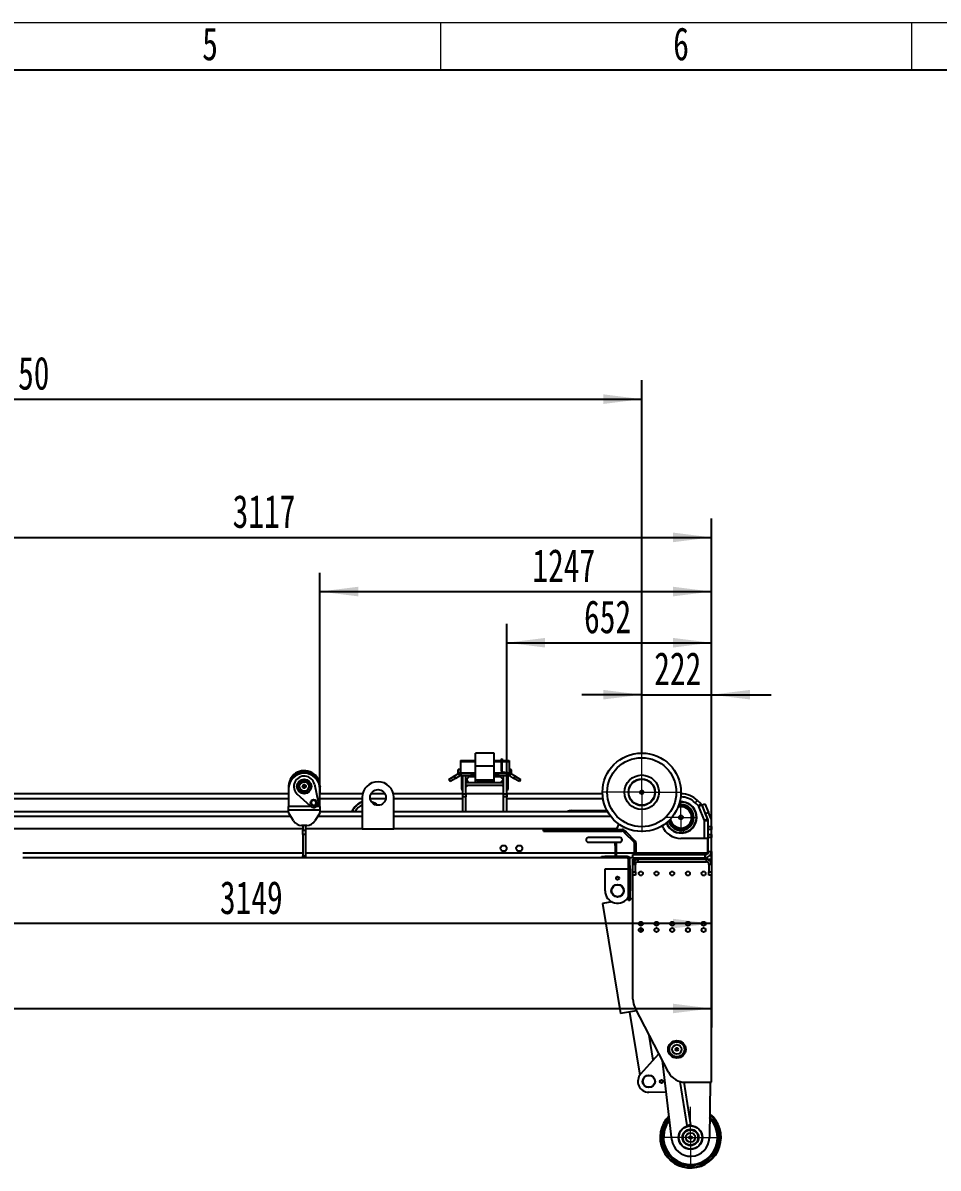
# Model space of a CAD drawing. Header units: millimetres. Extents: x 0 to 420, y 0 to 297.
# Drawn here: x 225.7 to 322.8, y 175.5 to 297 of the extents above; entities that cross this region are included whole.
import ezdxf

# ---------------------------------------------------------------- set-up
doc = ezdxf.new("R2010")
doc.units = ezdxf.units.MM
doc.layers.add('标注层', color=7, linetype='Continuous')
doc.styles.add('SLDTEXTSTYLE7', font='TXT', dxfattribs={"width": 0.7})
doc.dimstyles.new('SLDDIMSTYLE0', dxfattribs={"dimtxt": 3.5, "dimasz": 4.08, "dimexe": 0, "dimexo": 0.0625, "dimgap": 0.875, "dimtad": 2, "dimlfac": 30, "dimrnd": 1e-09, "dimzin": 12, "dimdsep": 46, "dimtxsty": 'SLDTEXTSTYLE7', "dimsah": 1, "dimcen": 0.09, "dimadec": 0, "dimazin": 3, "dimtfac": 1, "dimtofl": 0, "dimtmove": 0, "dimatfit": 3, "dimfxl": 0, "dimfrac": 2, "dimtolj": 1, "dimtzin": 12, "dimarcsym": 0})
doc.dimstyles.new('SLDDIMSTYLE1', dxfattribs={"dimtxt": 3.5, "dimasz": 4.08, "dimexe": 0, "dimexo": 0.0625, "dimgap": 0.875, "dimtad": 2, "dimlfac": 30, "dimrnd": 1e-09, "dimzin": 12, "dimdsep": 46, "dimtxsty": 'SLDTEXTSTYLE7', "dimsah": 1, "dimcen": 0.09, "dimadec": 0, "dimazin": 3, "dimtfac": 1, "dimtmove": 0, "dimatfit": 0, "dimfxl": 0, "dimfrac": 2, "dimtolj": 1, "dimtzin": 12, "dimarcsym": 0})
doc.dimstyles.new('SLDDIMSTYLE2', dxfattribs={"dimtxt": 3.5, "dimasz": 4.08, "dimexe": 0, "dimexo": 0.0625, "dimgap": 0.875, "dimtad": 2, "dimlfac": 30, "dimrnd": 1e-09, "dimzin": 4, "dimdsep": 46, "dimtxsty": 'SLDTEXTSTYLE7', "dimsah": 1, "dimcen": 0.09, "dimadec": 0, "dimazin": 1, "dimtfac": 1, "dimtofl": 0, "dimtmove": 0, "dimatfit": 3, "dimfxl": 0, "dimfrac": 2, "dimtolj": 1, "dimtzin": 12, "dimarcsym": 0})

# ---------------------------------------------------------------- blocks, each defined once
blk = doc.blocks.new('_D')
at = {"layer": '标注层'}
for p, q in [((298.78, 209.07), (298.78, 190.4)), ((81.71, 208.4), (81.71, 190.4)), ((81.71, 192.4), (298.78, 192.4))]:
    blk.add_line(p, q, dxfattribs=at)
for points in [[(81.71, 192.4), (85.79, 191.9), (85.79, 192.91)], [(298.78, 192.4), (294.7, 192.91), (294.7, 191.9)]]:
    blk.add_solid(points, dxfattribs=at)
at = {"layer": '标注层', "insert": (171.56, 196.92), "char_height": 3.5, "attachment_point": 1, "style": 'SLDTEXTSTYLE7'}
blk.add_mtext('6512', dxfattribs=at)
blk = doc.blocks.new('_D_1')
at = {"layer": '标注层'}
for p, q in [((291.38, 219.6), (291.38, 227.7)), ((298.78, 212.27), (298.78, 227.7)), ((291.38, 225.7), (285.03, 225.7)), ((291.38, 225.7), (298.78, 225.7)), ((298.78, 225.7), (305.13, 225.7))]:
    blk.add_line(p, q, dxfattribs=at)
for points in [[(291.38, 225.7), (287.3, 226.21), (287.3, 225.2)], [(298.78, 225.7), (302.86, 225.2), (302.86, 226.21)]]:
    blk.add_solid(points, dxfattribs=at)
at = {"layer": '标注层', "insert": (292.7, 230.22), "char_height": 3.5, "attachment_point": 1, "style": 'SLDTEXTSTYLE7'}
blk.add_mtext('222', dxfattribs=at)
blk = doc.blocks.new('_D_2')
at = {"layer": '标注层'}
for p, q in [((277.04, 214.88), (277.04, 233.22)), ((298.78, 212.27), (298.78, 233.22)), ((277.04, 231.22), (298.78, 231.22))]:
    blk.add_line(p, q, dxfattribs=at)
for points in [[(277.04, 231.22), (281.12, 230.71), (281.12, 231.73)], [(298.78, 231.22), (294.7, 231.73), (294.7, 230.71)]]:
    blk.add_solid(points, dxfattribs=at)
at = {"layer": '标注层', "insert": (285.25, 235.73), "char_height": 3.5, "attachment_point": 1, "style": 'SLDTEXTSTYLE7'}
blk.add_mtext('652', dxfattribs=at)
blk = doc.blocks.new('_D_3')
at = {"layer": '标注层'}
for p, q in [((257.21, 215.7), (257.21, 238.65)), ((298.78, 212.27), (298.78, 238.65)), ((257.21, 236.65), (298.78, 236.65))]:
    blk.add_line(p, q, dxfattribs=at)
for points in [[(257.21, 236.65), (261.29, 236.14), (261.29, 237.16)], [(298.78, 236.65), (294.7, 237.16), (294.7, 236.14)]]:
    blk.add_solid(points, dxfattribs=at)
at = {"layer": '标注层', "insert": (279.76, 241.16), "char_height": 3.5, "attachment_point": 1, "style": 'SLDTEXTSTYLE7'}
blk.add_mtext('1247', dxfattribs=at)
blk = doc.blocks.new('_D_4')
at = {"layer": '标注层'}
for p, q in [((194.88, 214.78), (194.88, 244.4)), ((298.78, 208.23), (298.78, 244.4)), ((194.88, 242.4), (298.78, 242.4))]:
    blk.add_line(p, q, dxfattribs=at)
for points in [[(194.88, 242.4), (198.96, 241.89), (198.96, 242.91)], [(298.78, 242.4), (294.7, 242.91), (294.7, 241.89)]]:
    blk.add_solid(points, dxfattribs=at)
at = {"layer": '标注层', "insert": (247.94, 246.91), "char_height": 3.5, "attachment_point": 1, "style": 'SLDTEXTSTYLE7'}
blk.add_mtext('3117', dxfattribs=at)
blk = doc.blocks.new('_D_6')
at = {"layer": '标注层'}
for p, q in [((134.76, 268.75), (134.76, 255.07)), ((291.38, 219.6), (291.38, 259.07)), ((134.76, 257.07), (291.38, 257.07))]:
    blk.add_line(p, q, dxfattribs=at)
for points in [[(134.76, 257.07), (138.84, 256.56), (138.84, 257.58)], [(291.38, 257.07), (287.3, 257.58), (287.3, 256.56)]]:
    blk.add_solid(points, dxfattribs=at)
at = {"layer": '标注层', "insert": (216.83, 261.58), "char_height": 3.5, "attachment_point": 1, "style": 'SLDTEXTSTYLE7'}
blk.add_mtext('4698.50', dxfattribs=at)
blk = doc.blocks.new('_D_8')
at = {"layer": '标注层'}
for p, q in [((298.78, 209.07), (298.78, 199.41)), ((193.81, 205.63), (193.81, 199.41)), ((298.78, 201.41), (193.81, 201.41))]:
    blk.add_line(p, q, dxfattribs=at)
for points in [[(193.81, 201.41), (197.89, 200.91), (197.89, 201.92)], [(298.78, 201.41), (294.7, 201.92), (294.7, 200.91)]]:
    blk.add_solid(points, dxfattribs=at)
at = {"layer": '标注层', "insert": (246.59, 205.93), "char_height": 3.5, "attachment_point": 1, "style": 'SLDTEXTSTYLE7'}
blk.add_mtext('3149', dxfattribs=at)
blk = doc.blocks.new('SW_CENTERMARKSYMBOL_1')
at = {"color": 0, "linetype": 'Continuous', "lineweight": 18}
for p, q in [((0, 0.17), (0, 4.25)), ((-0.17, 0), (-4.25, 0)), ((0, 0), (-0.08, 0)), ((0, 0), (0, 0.08)), ((0, 0), (0, -0.08)), ((0, 0), (0.08, 0)), ((0.17, 0), (4.25, 0)), ((0, -0.17), (0, -4.25))]:
    blk.add_line(p, q, dxfattribs=at)
blk = doc.blocks.new('SW_CENTERMARKSYMBOL_2')
at = {"color": 0, "linetype": 'Continuous', "lineweight": 18}
for p, q in [((0, 0.17), (0, 1.72)), ((-0.17, 0), (-1.72, 0)), ((0, 0), (-0.08, 0)), ((0, 0), (0, 0.08)), ((0, 0), (0, -0.08)), ((0, 0), (0.08, 0)), ((0.17, 0), (1.72, 0)), ((0, -0.17), (0, -1.72))]:
    blk.add_line(p, q, dxfattribs=at)
blk = doc.blocks.new('SW_CENTERMARKSYMBOL_3')
at = {"color": 0, "linetype": 'Continuous', "lineweight": 18}
for p, q in [((0, 0.17), (0, 3.25)), ((-0.17, 0), (-3.25, 0)), ((0, 0), (-0.08, 0)), ((0, 0), (0, 0.08)), ((0, 0), (0, -0.08)), ((0, 0), (0.08, 0)), ((0.17, 0), (3.25, 0)), ((0, -0.17), (0, -3.25))]:
    blk.add_line(p, q, dxfattribs=at)

msp = doc.modelspace()

# ---------------------------------------------------------------- linework, layer by layer
at = {"color": 7, "linetype": 'Continuous', "lineweight": 18}
for p, q in [((420, 297), (0, 297)), ((270, 297), (270, 292)), ((320, 297), (320, 292))]:
    msp.add_line(p, q, dxfattribs=at)
at = {"color": 7, "linetype": 'Continuous', "lineweight": 25}
for p, q in [((415, 292), (25, 292)), ((275.70865, 219.49449), (273.70865, 219.49449)), ((273.70865, 218.16116), (273.70865, 219.49449)), ((275.70865, 218.16116), (275.70865, 219.49449)), ((276.49634, 218.55074), (276.49634, 218.88407)), ((276.49634, 218.88407), (276.56301, 218.88407)), ((276.56301, 218.88407), (276.56301, 218.55074)), ((271.88865, 217.33074), (271.88865, 217.7374)), ((272.12531, 217.75074), (271.90198, 217.75074)), ((272.12531, 218.7174), (272.12531, 218.62783)), ((272.12531, 218.7174), (273.70865, 218.7174)), ((272.12531, 218.62783), (272.12531, 217.42886)), ((273.70865, 218.16116), (275.70865, 218.16116)), ((273.70865, 217.0174), (273.70865, 218.16116)), ((275.70865, 218.7174), (276.49634, 218.7174)), ((275.70865, 217.0174), (275.70865, 218.16116)), ((276.56301, 218.55074), (276.49634, 218.55074)), ((276.49634, 217.55074), (276.49634, 218.55074)), ((276.56301, 217.55074), (276.49634, 217.55074)), ((276.56301, 218.7174), (277.29198, 218.7174)), ((276.56301, 217.55074), (276.56301, 218.55074)), ((277.29198, 218.7174), (277.29198, 218.62783)), ((277.29198, 218.62783), (277.29198, 217.42886)), ((277.51531, 217.75074), (277.29198, 217.75074)), ((277.52865, 217.7374), (277.52865, 217.33074)), ((270.89916, 216.7174), (271.47651, 217.05074)), ((271.03249, 216.48646), (270.89916, 216.7174)), ((271.60984, 216.8198), (271.03249, 216.48646)), ((271.9301, 217.31262), (271.47651, 217.05074)), ((271.47651, 217.05074), (271.60984, 216.8198)), ((272.06343, 217.08168), (271.60984, 216.8198)), ((271.90198, 217.3174), (271.93857, 217.3174)), ((272.06343, 217.08168), (271.9301, 217.31262)), ((272.12531, 217.42886), (272.12531, 217.38407)), ((272.12531, 217.38407), (272.19677, 217.38407)), ((272.12531, 217.38407), (272.12531, 217.37926)), ((272.19677, 217.1174), (272.19677, 217.38407)), ((272.19677, 217.38407), (273.29198, 217.38407)), ((272.19677, 217.1174), (273.29198, 217.1174)), ((272.22531, 217.1174), (272.22531, 215.7674)), ((272.35865, 217.1174), (272.35865, 215.7674)), ((272.37531, 217.1174), (272.70865, 217.1174)), ((272.37531, 215.18407), (272.37531, 217.1174)), ((272.70865, 215.18407), (272.70865, 217.1174)), ((272.70865, 216.08407), (272.70865, 216.35074)), ((276.70865, 216.35074), (272.70865, 216.35074)), ((273.05865, 217.0174), (272.79198, 216.75074)), ((272.79198, 216.75074), (272.79198, 216.6174)), ((272.79198, 216.6174), (273.05865, 216.35074)), ((273.05865, 217.0174), (273.70865, 217.0174)), ((273.29198, 217.1174), (273.29198, 217.38407)), ((273.29198, 217.38407), (273.62531, 217.38407)), ((273.62531, 217.1174), (273.29198, 217.1174)), ((273.62531, 217.38407), (273.62531, 217.1174)), ((273.70865, 217.38407), (273.62531, 217.38407)), ((273.70865, 217.1174), (273.62531, 217.1174)), ((273.70865, 216.35074), (273.70865, 217.0174)), ((273.70865, 216.68407), (275.70865, 216.68407)), ((273.87531, 216.5174), (273.70865, 216.68407)), ((275.54198, 216.5174), (273.87531, 216.5174)), ((275.70865, 216.68407), (275.54198, 216.5174)), ((275.79198, 217.38407), (275.70865, 217.38407)), ((275.79198, 217.1174), (275.70865, 217.1174)), ((275.70865, 216.35074), (275.70865, 217.0174)), ((275.70865, 217.0174), (276.35865, 217.0174)), ((275.79198, 217.1174), (275.79198, 217.38407)), ((275.79198, 217.38407), (276.12531, 217.38407)), ((276.12531, 217.1174), (275.79198, 217.1174)), ((276.12531, 217.38407), (276.12531, 217.1174)), ((276.12531, 217.38407), (277.22053, 217.38407)), ((276.12531, 217.1174), (277.22053, 217.1174)), ((276.62531, 216.75074), (276.35865, 217.0174)), ((276.35865, 216.35074), (276.62531, 216.6174)), ((276.62531, 216.75074), (276.62531, 216.6174)), ((276.66301, 217.45074), (276.66301, 217.38407)), ((276.82968, 217.45074), (276.66301, 217.45074)), ((276.70865, 217.1174), (277.04198, 217.1174)), ((276.70865, 215.18407), (276.70865, 217.1174)), ((276.70865, 216.08407), (276.70865, 216.35074)), ((276.82968, 217.38407), (276.82968, 217.45074)), ((276.82968, 217.45074), (277.16301, 217.45074)), ((277.04198, 215.18407), (277.04198, 217.1174)), ((277.05865, 215.7674), (277.05865, 217.1174)), ((277.16301, 217.45074), (277.16301, 217.38407)), ((277.19198, 215.7674), (277.19198, 217.1174)), ((277.22053, 217.1174), (277.22053, 217.38407)), ((277.22053, 217.38407), (277.29198, 217.38407)), ((277.29198, 217.42886), (277.29198, 217.38407)), ((277.29198, 217.37926), (277.29198, 217.38407)), ((277.35386, 217.08168), (277.48719, 217.31262)), ((277.80745, 216.8198), (277.35386, 217.08168)), ((277.47873, 217.3174), (277.51531, 217.3174)), ((277.94078, 217.05074), (277.48719, 217.31262)), ((277.80745, 216.8198), (277.94078, 217.05074)), ((278.3848, 216.48646), (277.80745, 216.8198)), ((277.94078, 217.05074), (278.51813, 216.7174)), ((278.51813, 216.7174), (278.3848, 216.48646)), ((253.87531, 215.18407), (220.627, 215.18407)), ((253.87531, 215.70074), (253.87531, 213.83407)), ((256.20391, 213.86696), (254.79823, 215.15695)), ((255.35941, 216.02827), (255.43141, 216.09211)), ((255.37869, 215.934), (255.35941, 216.02827)), ((255.39798, 215.83972), (255.37869, 215.934)), ((255.48927, 215.80929), (255.39798, 215.83972)), ((255.43141, 216.09211), (255.50341, 216.15595)), ((255.58055, 215.77886), (255.48927, 215.80929)), ((255.50341, 216.15595), (255.59469, 216.12551)), ((255.65255, 215.8427), (255.58055, 215.77886)), ((255.59469, 216.12551), (255.68598, 216.09508)), ((255.72455, 215.90654), (255.65255, 215.8427)), ((255.68598, 216.09508), (255.70526, 216.00081)), ((255.70526, 216.00081), (255.72455, 215.90654)), ((256.61573, 216.20628), (257.03005, 214.34393)), ((257.20865, 215.9674), (257.2033, 215.83407)), ((257.20865, 213.83407), (257.20865, 215.70074)), ((261.75333, 215.18407), (257.20865, 215.18407)), ((257.2203, 215.9674), (257.21496, 215.83407)), ((257.2203, 215.18407), (257.2203, 215.70074)), ((264.11525, 215.18407), (262.63538, 215.18407)), ((272.37531, 215.18407), (264.9973, 215.18407)), ((272.22531, 215.7674), (272.35865, 215.7674)), ((272.37531, 215.18407), (272.70865, 215.18407)), ((272.37531, 214.88266), (272.37531, 215.18407)), ((272.87531, 216.08407), (272.70865, 215.9174)), ((276.70865, 216.08407), (272.70865, 216.08407)), ((276.70865, 215.18407), (272.70865, 215.18407)), ((272.70865, 215.18407), (272.70865, 214.88266)), ((276.70865, 215.9174), (276.54198, 216.08407)), ((276.70865, 215.18407), (277.04198, 215.18407)), ((276.70865, 214.88266), (276.70865, 215.18407)), ((287.21198, 215.18407), (277.04198, 215.18407)), ((277.04198, 215.18407), (277.04198, 214.88266)), ((277.05865, 215.7674), (277.19198, 215.7674)), ((291.19823, 215.4261), (291.27514, 215.48394)), ((291.20987, 215.33058), (291.19823, 215.4261)), ((291.22151, 215.23506), (291.20987, 215.33058)), ((291.31005, 215.19738), (291.22151, 215.23506)), ((291.27514, 215.48394), (291.35204, 215.54177)), ((291.39859, 215.1597), (291.31005, 215.19738)), ((291.35204, 215.54177), (291.44058, 215.50409)), ((291.47549, 215.21754), (291.39859, 215.1597)), ((291.44058, 215.50409), (291.52912, 215.46641)), ((291.55239, 215.27537), (291.47549, 215.21754)), ((291.52912, 215.46641), (291.54076, 215.37089)), ((291.54076, 215.37089), (291.55239, 215.27537)), ((261.70865, 214.80074), (261.70865, 211.4674)), ((265.04198, 211.4674), (265.04198, 214.80074)), ((272.70865, 214.88266), (272.37531, 214.88266)), ((272.37531, 213.30074), (272.37531, 214.88266)), ((272.70865, 213.30074), (272.70865, 214.88266)), ((277.04198, 214.88266), (276.70865, 214.88266)), ((276.70865, 213.30074), (276.70865, 214.88266)), ((277.04198, 213.30074), (277.04198, 214.88266)), ((297.27808, 214.48294), (297.0466, 214.24309)), ((297.39998, 213.90204), (297.0466, 214.24309)), ((297.27808, 214.48294), (297.63147, 214.14189)), ((297.63147, 214.14189), (297.39998, 213.90204)), ((297.74848, 213.96781), (297.43899, 213.84401)), ((297.74848, 213.96781), (298.33955, 212.49014)), ((297.77531, 214.00074), (298.08481, 214.12453)), ((298.1467, 213.07226), (297.77531, 214.00074)), ((298.08481, 214.12453), (298.4562, 213.19606)), ((194.87531, 213.30074), (253.87531, 213.30074)), ((253.87531, 213.50115), (253.87531, 213.83407)), ((253.87531, 213.21562), (253.87531, 213.50115)), ((253.87531, 213.50115), (257.20865, 213.50115)), ((254.4149, 212.30449), (253.90065, 213.12729)), ((257.18331, 213.12729), (256.66906, 212.30449)), ((257.20865, 213.83407), (257.20865, 213.50115)), ((257.20865, 213.50115), (257.20865, 213.21562)), ((257.20865, 213.30074), (261.70865, 213.30074)), ((265.04198, 213.30074), (287.74783, 213.30074)), ((283.94198, 213.40074), (287.69311, 213.40074)), ((298.03006, 212.36634), (297.43899, 213.84401)), ((298.4562, 213.19606), (298.1467, 213.07226)), ((298.41814, 212.39367), (298.1467, 213.07226)), ((298.72763, 212.51747), (298.4562, 213.19606)), ((255.82107, 211.83449), (255.26289, 211.83449)), ((255.40865, 211.83449), (255.40865, 211.33103)), ((255.67531, 211.83449), (255.67531, 211.33103)), ((288.87531, 212.0174), (288.87531, 211.80074)), ((295.52192, 211.5164), (295.52884, 211.24649)), ((295.62881, 211.24905), (295.62188, 211.51896)), ((298.33955, 212.49014), (298.03006, 212.36634)), ((298.04198, 210.45074), (298.04198, 212.30444)), ((298.37531, 212.30444), (298.04198, 212.30444)), ((298.37531, 212.30444), (298.37531, 210.45074)), ((298.44198, 211.72766), (298.44198, 212.26988)), ((298.44198, 211.72766), (298.77531, 211.72766)), ((298.44198, 211.40428), (298.44198, 211.72766)), ((298.77531, 211.72766), (298.77531, 212.26988)), ((298.77531, 211.72766), (298.77531, 211.40428)), ((255.40865, 211.4674), (193.80865, 211.4674)), ((255.40865, 211.33103), (255.67531, 211.33103)), ((255.40865, 210.87507), (255.40865, 211.33103)), ((255.67531, 210.87507), (255.40865, 210.87507)), ((255.40865, 210.87507), (255.40865, 208.61144)), ((261.70865, 211.4674), (255.67531, 211.4674)), ((255.67531, 211.33103), (255.67531, 210.87507)), ((255.67531, 210.87507), (255.67531, 208.61144)), ((261.70865, 211.4674), (265.04198, 211.4674)), ((288.54198, 211.4674), (265.04198, 211.4674)), ((280.94198, 211.23407), (280.94198, 211.40074)), ((280.94198, 211.40074), (289.30391, 211.40074)), ((280.94198, 211.23407), (289.30391, 211.23407)), ((289.04198, 210.55074), (285.70865, 210.55074)), ((289.30391, 211.23407), (289.30391, 211.40074)), ((289.3496, 211.22768), (289.47525, 211.35333)), ((289.58953, 211.01748), (289.42176, 211.18525)), ((289.47525, 211.35333), (289.53961, 211.30311)), ((289.53961, 211.30311), (289.70738, 211.13533)), ((289.70738, 211.13533), (289.58953, 211.01748)), ((290.55983, 210.04718), (289.58953, 211.01748)), ((289.70738, 211.13533), (290.67768, 210.16503)), ((295.33152, 211.35483), (295.32812, 211.40057)), ((295.52884, 211.24649), (295.41641, 211.26335)), ((295.52571, 211.3687), (295.62567, 211.37126)), ((298.37531, 210.45074), (295.54198, 210.45074)), ((295.74022, 211.27166), (295.62881, 211.24905)), ((295.82137, 211.41323), (295.82031, 211.36737)), ((298.37531, 208.93407), (298.37531, 210.45074)), ((298.77531, 211.40428), (298.44198, 211.40428)), ((298.44198, 210.86386), (298.44198, 211.40428)), ((298.44198, 210.86386), (298.77531, 210.86386)), ((298.44198, 210.54048), (298.44198, 210.86386)), ((298.77531, 210.54048), (298.44198, 210.54048)), ((298.44198, 209.0674), (298.44198, 210.54048)), ((298.77531, 210.86386), (298.77531, 211.40428)), ((298.77531, 210.86386), (298.77531, 210.54048)), ((298.77531, 209.0674), (298.77531, 210.54048)), ((285.70865, 210.05074), (289.04198, 210.05074)), ((288.54198, 210.03407), (288.67531, 210.03407)), ((288.54198, 209.70074), (288.54198, 210.03407)), ((288.67531, 209.70074), (288.54198, 209.70074)), ((288.54198, 209.70074), (288.54198, 208.53407)), ((288.67531, 210.03407), (288.67531, 209.70074)), ((288.67531, 209.70074), (288.67531, 208.53407)), ((290.67768, 210.16503), (290.55983, 210.04718)), ((290.60865, 208.73407), (290.60865, 209.92933)), ((290.77531, 209.92933), (290.60865, 209.92933)), ((290.77531, 208.73407), (290.77531, 209.92933)), ((298.44198, 209.0674), (298.77531, 209.0674)), ((255.40865, 208.40074), (225.67531, 208.40074)), ((255.40865, 208.61144), (255.67531, 208.61144)), ((255.40865, 208.40074), (255.40865, 208.61144)), ((255.67531, 208.40074), (255.40865, 208.40074)), ((255.67531, 208.61144), (255.67531, 208.40074)), ((287.10865, 208.40074), (255.67531, 208.40074)), ((287.10865, 208.40074), (287.10865, 208.53407)), ((287.10865, 208.53407), (287.44198, 208.53407)), ((287.44198, 208.40074), (287.10865, 208.40074)), ((287.44198, 208.53407), (287.44198, 208.40074)), ((289.84198, 208.53407), (287.44198, 208.53407)), ((289.84198, 208.40074), (287.44198, 208.40074)), ((289.84198, 208.40074), (289.84198, 208.53407)), ((290.10865, 208.2674), (289.97531, 208.2674)), ((289.97531, 207.56084), (289.97531, 208.2674)), ((290.44198, 208.40074), (290.07292, 208.40074)), ((290.10865, 207.56084), (290.10865, 208.2674)), ((290.44198, 208.40074), (290.44198, 208.73407)), ((290.44198, 208.73407), (298.10865, 208.73407)), ((290.44198, 208.40074), (298.10865, 208.40074)), ((290.44198, 207.70074), (290.44198, 208.23407)), ((290.44198, 208.23407), (290.97531, 208.23407)), ((290.97531, 208.23407), (290.97531, 207.9674)), ((290.97531, 208.23407), (298.24198, 208.23407)), ((290.97531, 207.9674), (298.24198, 207.9674)), ((298.10865, 208.40074), (298.10865, 208.73407)), ((298.24198, 207.9674), (298.24198, 208.23407)), ((298.24198, 208.23407), (298.77531, 208.23407)), ((298.37531, 208.93407), (298.37531, 208.8674)), ((298.77531, 207.70074), (298.77531, 208.23407)), ((287.47531, 204.90074), (287.47531, 207.23407)), ((287.47531, 207.23407), (289.97531, 207.23407)), ((289.97531, 207.56084), (290.10865, 207.56084)), ((289.97531, 207.27143), (289.97531, 207.56084)), ((290.10865, 207.27143), (289.97531, 207.27143)), ((289.97531, 206.07799), (289.97531, 207.27143)), ((290.10865, 207.56084), (290.10865, 207.27143)), ((290.10865, 206.07799), (290.10865, 207.27143)), ((290.10865, 207.23407), (290.14198, 207.23407)), ((290.14198, 207.23407), (290.14198, 204.90074)), ((290.70865, 207.70074), (290.44198, 207.70074)), ((290.44198, 206.90074), (290.44198, 207.70074)), ((290.44198, 206.90074), (290.70865, 206.90074)), ((290.44198, 206.5674), (290.44198, 206.90074)), ((290.70865, 206.90074), (290.70865, 207.70074)), ((290.70865, 206.90074), (290.70865, 206.5674)), ((298.77531, 207.70074), (298.50865, 207.70074)), ((298.50865, 207.70074), (298.50865, 206.90074)), ((298.50865, 206.90074), (298.77531, 206.90074)), ((298.50865, 206.5674), (298.50865, 206.90074)), ((298.77531, 207.70074), (298.77531, 206.90074)), ((298.77531, 206.90074), (298.77531, 206.5674)), ((289.97531, 206.07799), (290.10865, 206.07799)), ((289.97531, 206.03407), (289.97531, 206.07799)), ((290.10865, 206.03407), (289.97531, 206.03407)), ((289.97531, 205.3674), (289.97531, 206.03407)), ((290.10865, 206.07799), (290.10865, 206.03407)), ((290.10865, 206.03407), (290.10865, 205.3674)), ((290.70865, 206.5674), (290.44198, 206.5674)), ((290.44198, 193.38966), (290.44198, 206.5674)), ((298.77531, 206.5674), (298.50865, 206.5674)), ((298.77531, 184.5674), (298.77531, 206.5674)), ((290.10865, 205.3674), (289.97531, 205.3674)), ((289.97531, 204.53407), (289.97531, 205.3674)), ((289.97531, 204.53407), (290.10865, 204.53407)), ((289.97531, 203.8674), (289.97531, 204.53407)), ((290.10865, 205.3674), (290.10865, 204.53407)), ((290.10865, 204.53407), (290.10865, 203.8674)), ((288.21725, 203.70573), (287.20806, 203.53995)), ((287.20806, 203.53995), (289.12622, 191.86312)), ((289.97531, 203.99453), (289.75125, 203.95773)), ((290.10865, 203.8674), (289.97531, 203.8674)), ((290.44198, 204.07119), (290.10865, 204.01644)), ((291.24291, 201.18651), (291.17608, 201.59334)), ((291.35061, 200.53091), (291.28165, 200.95064)), ((290.83553, 192.14391), (289.12622, 191.86312)), ((294.21512, 185.6447), (290.66755, 192.46695)), ((290.0801, 192.01982), (291.17699, 185.34247)), ((292.60427, 186.93572), (292.17042, 189.57682)), ((291.26585, 185.45384), (293.20051, 187.59587)), ((294.56981, 178.47891), (293.57174, 186.88197)), ((295.43575, 184.64561), (296.15473, 179.99914)), ((295.85188, 184.57215), (296.55003, 180.06031)), ((295.98955, 184.5674), (298.77531, 184.5674)), ((298.63085, 184.5674), (298.55569, 178.68923)), ((293.97563, 183.48151), (292.11674, 183.50528)), ((296.55003, 180.06031), (296.15473, 179.99914))]:
    msp.add_line(p, q, dxfattribs=at)
at = {"color": 8, "linetype": 'Continuous', "lineweight": 25}
for p, q in [((271.90198, 217.75074), (271.90198, 217.3174)), ((272.12531, 218.62783), (273.70865, 218.62783)), ((275.70865, 218.62783), (276.49634, 218.62783)), ((276.56301, 218.62783), (277.29198, 218.62783)), ((277.51531, 217.3174), (277.51531, 217.75074)), ((272.12531, 217.42886), (273.70865, 217.42886)), ((275.70865, 217.42886), (276.54933, 217.42886)), ((277.16301, 217.42886), (277.29198, 217.42886)), ((272.82709, 216.03584), (272.70865, 216.03584)), ((276.70865, 216.03584), (276.59021, 216.03584)), ((253.87531, 214.65074), (222.49684, 214.65074)), ((261.70865, 214.65074), (257.20865, 214.65074)), ((264.19504, 214.65074), (262.55559, 214.65074)), ((272.37531, 214.65074), (265.04198, 214.65074)), ((287.26787, 214.65074), (277.04198, 214.65074)), ((254.12557, 212.7674), (193.80865, 212.7674)), ((256.2437, 213.83407), (253.87531, 213.83407)), ((257.20865, 213.83407), (256.84026, 213.83407)), ((261.70865, 212.7674), (256.95839, 212.7674)), ((288.10614, 212.7674), (265.04198, 212.7674)), ((283.94198, 213.30074), (283.94198, 213.40074)), ((225.67531, 208.93407), (255.40865, 208.93407)), ((255.67531, 208.93407), (288.54198, 208.93407)), ((288.67531, 208.93407), (290.60865, 208.93407)), ((290.77531, 208.93407), (298.37531, 208.93407))]:
    msp.add_line(p, q, dxfattribs=at)
at = {"color": 7, "linetype": 'Continuous', "lineweight": 25, "flags": 128}
for points in [[(257.2203, 215.70074), (257.21396, 215.846), (257.20754, 215.9066)], [(295.36952, 211.5302), (295.40771, 211.52471), (295.52192, 211.5164)], [(295.62188, 211.51896), (295.73552, 211.53312), (295.77337, 211.54056)], [(295.37582, 211.37914), (295.39377, 211.37698), (295.4724, 211.37044)], [(295.38291, 211.36026), (295.44828, 211.35403), (295.46205, 211.35313)], [(295.52617, 211.35083), (295.57324, 211.3511), (295.62613, 211.35339)], [(295.62699, 211.32005), (295.57402, 211.31778), (295.52702, 211.31748)], [(295.67881, 211.37574), (295.76802, 211.38817), (295.77483, 211.38937)], [(295.69005, 211.35898), (295.69792, 211.35989), (295.76871, 211.37015)]]:
    msp.add_lwpolyline(points, dxfattribs=at)
at = {"color": 8, "linetype": 'Continuous', "lineweight": 25, "flags": 128}
for points in [[(295.52199, 211.51361), (295.53203, 211.51349), (295.62196, 211.51618)], [(295.52283, 211.48077), (295.55886, 211.48073), (295.6228, 211.48333)]]:
    msp.add_lwpolyline(points, dxfattribs=at)
at = {"color": 7, "linetype": 'Continuous', "lineweight": 25}
for centre, radius in [((291.37531, 215.35074), 4.16667), ((291.37531, 215.35074), 3.66667), ((255.54198, 215.9674), 0.76667), ((255.54198, 215.9674), 0.75), ((255.54198, 215.9674), 0.68333), ((255.54198, 215.9674), 0.5), ((291.37531, 215.35074), 1.83333), ((291.37531, 215.35074), 1.41667), ((291.37531, 215.35074), 1.38333), ((255.54198, 215.9674), 0.11), ((255.54198, 215.9674), 0.08), ((255.54198, 215.9674), 0.03333), ((263.37531, 214.80074), 0.83333), ((291.37531, 215.35074), 0.11), ((291.37531, 215.35074), 0.08), ((291.37531, 215.35074), 0.03333), ((256.54198, 214.23535), 0.33333), ((295.54198, 212.68407), 0.2), ((295.42521, 211.38694), 0.05), ((295.72511, 211.39463), 0.05), ((276.70865, 209.40074), 0.31667), ((278.37531, 209.40074), 0.31667), ((291.27531, 206.73407), 0.21667), ((292.94198, 206.73407), 0.21667), ((294.60865, 206.73407), 0.21667), ((296.27531, 206.73407), 0.21667), ((297.94198, 206.73407), 0.21667), ((288.80865, 204.90074), 0.66667), ((288.80865, 204.90074), 0.63333), ((288.80865, 206.23407), 0.17), ((288.80865, 206.23407), 0.14948), ((291.27531, 201.40074), 0.21667), ((291.27531, 200.73407), 0.21667), ((292.94198, 201.40074), 0.21667), ((292.94198, 200.73407), 0.21667), ((294.60865, 201.40074), 0.21667), ((294.60865, 200.73407), 0.21667), ((296.27531, 201.40074), 0.21667), ((296.27531, 200.73407), 0.21667), ((297.94198, 201.40074), 0.21667), ((297.94198, 200.73407), 0.21667), ((295.10865, 188.0674), 0.93333), ((295.10865, 188.0674), 0.86667), ((295.10865, 188.0674), 0.83333), ((295.10865, 188.0674), 0.8), ((295.10865, 188.0674), 0.5), ((295.10865, 188.0674), 0.15), ((295.10865, 188.0674), 0.13333), ((292.13165, 184.67186), 0.66667), ((292.13165, 184.67186), 0.63333), ((293.46488, 184.65481), 0.17), ((293.46488, 184.65481), 0.14948), ((296.55585, 178.7148), 1.26667), ((296.55585, 178.7148), 1.23333), ((296.55585, 178.7148), 0.86667), ((296.55585, 178.7148), 0.83333), ((296.55585, 178.7148), 0.8), ((296.55585, 178.7148), 0.5), ((296.55585, 178.7148), 0.15), ((296.55585, 178.7148), 0.13333)]:
    msp.add_circle(centre, radius, dxfattribs=at)
for centre, radius, start, end in [((255.54198, 215.9674), 1.66667, 0, 184.5885657), ((255.55363, 215.9674), 1.66667, 0, 90.2010552), ((271.90198, 217.7374), 0.01333, 90, 180), ((276.66301, 217.55074), 0.16667, 180, 270), ((276.66301, 217.55074), 0.1, 180, 270), ((277.51531, 217.7374), 0.01333, 0, 90), ((255.54198, 215.70074), 1.66667, 90, 180), ((255.54198, 215.9674), 1.5, 34.8082322, 145.1917643), ((255.54198, 215.9674), 1.1, 12.5423969, 227.4576031), ((255.54198, 215.70074), 1.66667, 0, 90), ((263.37531, 214.80074), 1.66667, 0, 180), ((271.90198, 217.33074), 0.01333, 180, 270), ((272.19677, 216.85074), 0.53333, 90, 120), ((272.19677, 216.85074), 0.26667, 90, 120), ((277.22053, 216.85074), 0.53333, 60, 90), ((277.22053, 216.85074), 0.26667, 60, 90), ((277.51531, 217.33074), 0.01333, 270, 0), ((255.54198, 215.9674), 0.16667, 131.5623296, 191.5623296), ((255.54198, 215.9674), 0.16667, 191.5623296, 251.5623296), ((255.54198, 215.9674), 0.16667, 71.5623296, 131.5623296), ((255.54198, 215.9674), 0.16667, 251.5623296, 311.5623296), ((255.54198, 215.9674), 0.16667, 11.5623296, 71.5623296), ((255.54198, 215.9674), 0.16667, 311.5623296, 11.5623296), ((272.49198, 215.7674), 0.26667, 180, 244.0555202), ((272.49198, 215.7674), 0.13333, 180, 208.9550244), ((276.92531, 215.7674), 0.13333, 331.0449756, 0), ((276.92531, 215.7674), 0.26667, 295.9444798, 0), ((291.37531, 215.35074), 0.16667, 126.9456683, 186.9456683), ((291.37531, 215.35074), 0.16667, 186.9456683, 246.9456683), ((291.37531, 215.35074), 0.16667, 66.9456683, 126.9456683), ((291.37531, 215.35074), 0.16667, 246.9456683, 306.9456683), ((291.37531, 215.35074), 0.16667, 6.9456683, 66.9456683), ((291.37531, 215.35074), 0.16667, 306.9456683, 6.9456683), ((295.54198, 212.68407), 2.5, 46.0172327, 90.076427), ((256.54198, 214.23535), 0.5, 227.4576031, 12.5423969), ((256.54198, 214.23535), 0.26667, 128.4906364, 188.4906364), ((256.54198, 214.23535), 0.26667, 188.4906364, 248.4906364), ((256.54198, 214.23535), 0.26667, 68.4906364, 128.4906364), ((256.54198, 214.23535), 0.26667, 248.4906364, 308.4906364), ((256.54198, 214.23535), 0.26667, 8.4906364, 68.4906364), ((256.54198, 214.23535), 0.26667, 308.4906364, 8.4906364), ((262.20865, 212.68407), 1.71667, 106.9335334, 158.9474961), ((262.20865, 212.68407), 1.69333, 107.1740637, 158.6432894), ((262.20865, 212.68407), 1.4, 110.9248324, 153.8657321), ((262.20865, 212.68407), 1.71667, 48.4025279, 73.8720253), ((262.20865, 212.68407), 1.69333, 49.4084951, 72.8660581), ((295.54198, 212.68407), 1.66667, 200.53254, 94.2289739), ((295.54198, 212.68407), 1.63333, 200.1426297, 94.6188842), ((295.54198, 212.68407), 1.23542, 286.1812778, 102.3433319), ((295.54198, 212.68407), 1.31547, 350.8034982, 100.172195), ((295.54198, 212.68407), 1.33333, 282.0620594, 99.743117), ((295.54198, 212.68407), 1.36667, 281.6246217, 98.9893651), ((295.54198, 212.68407), 2.16667, 46.0172327, 90.7968986), ((297.28424, 213.78212), 0.16667, 21.8014095, 46.0172327), ((297.28424, 213.78212), 0.5, 21.8014095, 46.0172327), ((254.04198, 213.21562), 0.16667, 180, 212.0053832), ((257.04198, 213.21562), 0.16667, 327.9946168, 0), ((283.94198, 212.40074), 1, 90, 115.8419328), ((295.54198, 212.68407), 1.16667, 190.1597131, 90), ((295.54198, 212.68407), 1.13333, 188.9002943, 90), ((295.54198, 212.68407), 1.13333, 90, 105.8612196), ((295.54198, 212.68407), 1.16667, 90, 104.6018008), ((255.26289, 212.83449), 1, 212.0053832, 270), ((255.82107, 212.83449), 1, 270, 327.9946168), ((288.54198, 211.80074), 0.33333, 270, 0), ((295.54198, 212.6174), 2.16667, 202.4451975, 270), ((295.54198, 212.68407), 1.36667, 195.7721488, 261.3143589), ((295.54198, 212.68407), 1.33333, 195.0183969, 260.8769607), ((295.54198, 212.68407), 1.31547, 194.5893188, 260.6918504), ((295.54198, 212.68407), 1.23542, 192.418182, 256.7577423), ((295.23837, 211.3939), 0.09, 4.2548785, 76.7577423), ((295.54198, 212.68407), 1.17, 269.0202266, 269.9650591), ((295.54198, 212.68407), 1.31547, 282.2471697, 350.8034982), ((295.91134, 211.41116), 0.09, 106.1812778, 178.6841416), ((297.87531, 212.30444), 0.16667, 0, 21.8014095), ((297.87531, 212.30444), 0.5, 0, 21.8014095), ((298.10865, 212.26988), 0.33333, 0, 21.8014095), ((298.10865, 212.26988), 0.66667, 0, 21.8014095), ((285.70865, 210.30074), 0.25, 90, 270), ((289.04198, 210.30074), 0.25, 270, 90), ((289.30391, 211.0674), 0.33333, 59.0681333, 90), ((289.30391, 211.0674), 0.16667, 74.087917, 90), ((295.43125, 211.36225), 0.1, 184.2548785, 261.4695101), ((295.72034, 211.36966), 0.1, 281.4695101, 358.6841416), ((290.44198, 209.92933), 0.16667, 0, 45), ((290.44198, 209.92933), 0.33333, 0, 45), ((298.10865, 209.0674), 0.66667, 270, 0), ((298.10865, 209.0674), 0.33333, 270, 0), ((289.84198, 208.2674), 0.26667, 0, 90), ((289.84198, 208.2674), 0.13333, 0, 90), ((290.97531, 207.70074), 0.53333, 90, 180), ((290.97531, 207.70074), 0.26667, 90, 180), ((298.24198, 207.70074), 0.53333, 0, 90), ((298.24198, 207.70074), 0.26667, 0, 90), ((288.80865, 204.90074), 1.33333, 180, 331.0449756), ((288.80865, 204.90074), 1.33333, 347.1614319, 0), ((292.44198, 193.38966), 2, 180, 207.4744316), ((292.13165, 184.67186), 1.16667, 137.9119627, 269.2674027), ((295.98955, 186.5674), 2, 207.4744316, 270), ((296.55585, 178.7148), 3.23333, 134.984374, 51.0565891), ((296.55585, 178.7148), 3.16667, 135.9402712, 50.1006919), ((296.55585, 178.7148), 2.96667, 139.1623046, 46.8786585), ((296.55585, 178.7148), 2.86667, 141.0142792, 45.0266839), ((296.55585, 178.7148), 2, 186.7735604, 359.2674027)]:
    msp.add_arc(centre, radius, start, end, dxfattribs=at)
for points, knots in [([(256.37601, 214.44407), (256.37315, 214.4418), (256.35152, 214.4246), (256.31074, 214.39217), (256.27403, 214.36298), (256.2555, 214.34825)], [0, 0, 0, 0, 0.070085768, 0.530782234, 1, 1, 1, 1]), ([(256.2555, 214.34825), (256.2614, 214.30878), (256.2689, 214.25854), (256.27659, 214.20702), (256.27824, 214.19598)], [0, 0, 0, 0, 0.785622494, 1, 1, 1, 1]), ([(256.27824, 214.19598), (256.28448, 214.15416), (256.29217, 214.10261), (256.29957, 214.05306), (256.30097, 214.04371)], [0, 0, 0, 0, 0.811303548, 1, 1, 1, 1]), ([(256.30097, 214.04371), (256.32423, 214.03454), (256.37118, 214.01604), (256.41972, 213.99691), (256.44421, 213.98726)], [0, 0, 0, 0, 0.495457963, 1, 1, 1, 1]), ([(256.49652, 214.5399), (256.47695, 214.52434), (256.43744, 214.49293), (256.39661, 214.46046), (256.37601, 214.44407)], [0, 0, 0, 0, 0.495457963, 1, 1, 1, 1]), ([(256.44421, 213.98726), (256.4476, 213.98592), (256.47331, 213.97579), (256.52179, 213.95668), (256.56543, 213.93948), (256.58744, 213.93081)], [0, 0, 0, 0, 0.070085768, 0.530782234, 1, 1, 1, 1]), ([(256.63975, 214.48345), (256.63636, 214.48479), (256.61065, 214.49492), (256.56217, 214.51402), (256.51853, 214.53122), (256.49652, 214.5399)], [0, 0, 0, 0, 0.070085768, 0.530782234, 1, 1, 1, 1]), ([(256.58744, 213.93081), (256.60701, 213.94637), (256.64651, 213.97778), (256.68735, 214.01025), (256.70795, 214.02663)], [0, 0, 0, 0, 0.495457963, 1, 1, 1, 1]), ([(256.78299, 214.427), (256.75973, 214.43617), (256.71278, 214.45467), (256.66424, 214.4738), (256.63975, 214.48345)], [0, 0, 0, 0, 0.495457963, 1, 1, 1, 1]), ([(256.70795, 214.02663), (256.71081, 214.0289), (256.73244, 214.0461), (256.77322, 214.07853), (256.80993, 214.10772), (256.82846, 214.12245)], [0, 0, 0, 0, 0.070085768, 0.530782234, 1, 1, 1, 1]), ([(256.80572, 214.27472), (256.80407, 214.28577), (256.79638, 214.33728), (256.78888, 214.38753), (256.78299, 214.427)], [0, 0, 0, 0, 0.214377504, 1, 1, 1, 1]), ([(256.82846, 214.12245), (256.82706, 214.1318), (256.81966, 214.18136), (256.81197, 214.23291), (256.80572, 214.27472)], [0, 0, 0, 0, 0.188696452, 1, 1, 1, 1]), ([(295.54127, 211.51407), (295.54635, 211.51455), (295.55609, 211.51547), (295.56387, 211.51697), (295.56758, 211.51768)], [0, 0, 0, 0, 0.522463357, 1, 1, 1, 1]), ([(289.42176, 211.18525), (289.40887, 211.19632), (289.38745, 211.2147), (289.36037, 211.22399), (289.3496, 211.22768)], [0, 0, 0, 0, 0.602213582, 1, 1, 1, 1])]:
    msp.add_open_spline(points, degree=3, knots=knots, dxfattribs=at)

# ---------------------------------------------------------------- block references
at = {"color": 7, "linetype": 'Continuous', "lineweight": 0}
for name, p in [('SW_CENTERMARKSYMBOL_1', (291.37531, 215.35074)), ('SW_CENTERMARKSYMBOL_2', (295.54198, 212.68407)), ('SW_CENTERMARKSYMBOL_3', (296.55585, 178.7148))]:
    msp.add_blockref(name, p, dxfattribs=at)

# ---------------------------------------------------------------- texts
at = {"color": 7, "linetype": 'Continuous', "lineweight": 18, "char_height": 3.5, "attachment_point": 2, "style": 'SLDTEXTSTYLE7'}
for s, insert in [('5', (245.54444, 296.53275)), ('6', (295.54688, 296.53275))]:
    msp.add_mtext(s, dxfattribs=dict(at, insert=insert))

# ---------------------------------------------------------------- dimensions: what is measured, and where the dimension line sits
at = {"layer": '标注层'}
for base, p1, p2, dimstyle, picture, middle in [((291.37531, 257.07097), (134.75865, 268.75074), (291.37531, 219.60074), 'SLDDIMSTYLE2', '_D_6', (223.95434, 257.07097)), ((298.77531, 242.401), (194.87531, 214.78407), (298.77531, 208.23407), 'SLDDIMSTYLE0', '_D_4', (252.0126, 242.401)), ((298.77531, 236.64792), (257.20865, 215.70074), (298.77531, 212.26988), 'SLDDIMSTYLE0', '_D_3', (283.83474, 236.64792)), ((298.77531, 225.70427), (291.37531, 219.60074), (298.77531, 212.26988), 'SLDDIMSTYLE1', '_D_1', (295.75087, 225.70427)), ((193.80865, 201.41456), (298.77531, 209.0674), (193.80865, 205.63407), 'SLDDIMSTYLE0', '_D_8', (250.66719, 201.41456))]:
    dim = msp.add_linear_dim(base=base, p1=p1, p2=p2, dimstyle=dimstyle, dxfattribs=at)
    dim.commit()
    dim.dimension.update_dxf_attribs({"geometry": picture, "text_midpoint": middle, "dimtype": 160})
for base, p1, p2, picture, middle in [((298.77531, 231.22101), (277.04198, 214.88266), (298.77531, 212.26988), '_D_2', (288.30758, 231.22101)), ((298.77531, 192.4048), (81.70865, 208.40074), (298.77531, 209.0674), '_D', (175.63562, 192.4048))]:
    dim = msp.add_linear_dim(base=base, p1=p1, p2=p2, angle=0, dimstyle='SLDDIMSTYLE0', dxfattribs=at)
    dim.commit()
    dim.dimension.update_dxf_attribs({"geometry": picture, "text_midpoint": middle, "dimtype": 160})

doc.saveas('drawing.dxf')
